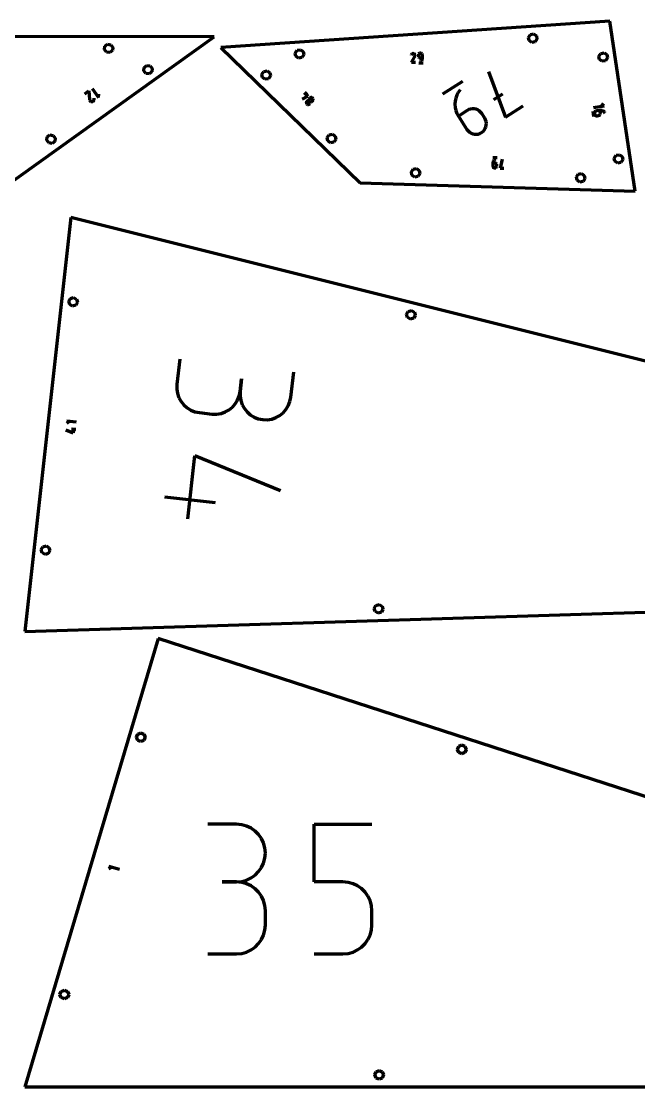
# Model space of a CAD drawing. Header units: inches. Extents: x -100 to 100, y -100 to -26.
# Drawn here: x -22.77 to -11.27, y -84.78 to -64.93 of the extents above; entities that cross this region are included whole.
import ezdxf

# ---------------------------------------------------------------- set-up
doc = ezdxf.new("R2010")
doc.units = ezdxf.units.IN
doc.header["$MEASUREMENT"] = 0
for name, color, linetype, lineweight in [('annotation', 7, 'Continuous', 0), ('boundary', 7, 'Continuous', 0), ('hole', 7, 'Continuous', 0)]:
    doc.layers.add(name, color=color, linetype=linetype, lineweight=lineweight)

msp = doc.modelspace()

# ---------------------------------------------------------------- linework, layer by layer
at = {"layer": 'annotation', "color": 1, "lineweight": 70}
for p, q in [((-15.502076, -65.555564), (-15.506287, -65.565167)), ((-15.498605, -65.549863), (-15.502076, -65.555564)), ((-15.494306, -65.54501), (-15.498605, -65.549863)), ((-15.497088, -65.7033), (-15.436408, -65.589149)), ((-15.423433, -65.698339), (-15.497088, -65.7033)), ((-15.489318, -65.541051), (-15.494306, -65.54501)), ((-15.483777, -65.53803), (-15.489318, -65.541051)), ((-15.477822, -65.535995), (-15.483777, -65.53803)), ((-15.471591, -65.53499), (-15.477822, -65.535995)), ((-15.46522, -65.535062), (-15.471591, -65.53499)), ((-15.458847, -65.536257), (-15.46522, -65.535062)), ((-15.45261, -65.538619), (-15.458847, -65.536257)), ((-15.44694, -65.542097), (-15.45261, -65.538619)), ((-15.45261, -65.538619), (-15.45261, -65.538619)), ((-15.442104, -65.546404), (-15.44694, -65.542097)), ((-15.438154, -65.5514), (-15.442104, -65.546404)), ((-15.435139, -65.556947), (-15.438154, -65.5514)), ((-15.436408, -65.589149), (-15.436334, -65.589043)), ((-15.436408, -65.589149), (-15.436408, -65.589149)), ((-15.436334, -65.589043), (-15.436263, -65.588936)), ((-15.436263, -65.588936), (-15.436194, -65.588828)), ((-15.436194, -65.588828), (-15.436129, -65.588717)), ((-15.436129, -65.588717), (-15.436065, -65.588603)), ((-15.436065, -65.588603), (-15.436003, -65.588485)), ((-15.436003, -65.588485), (-15.435942, -65.588361)), ((-15.435942, -65.588361), (-15.435881, -65.588232)), ((-15.435881, -65.588232), (-15.435821, -65.588096)), ((-15.435821, -65.588096), (-15.433417, -65.581873)), ((-15.435821, -65.588096), (-15.435821, -65.588096)), ((-15.433107, -65.562906), (-15.435139, -65.556947)), ((-15.433417, -65.581873), (-15.432197, -65.575508)), ((-15.43211, -65.56914), (-15.433107, -65.562906)), ((-15.432197, -65.575508), (-15.43211, -65.56914)), ((-15.369778, -65.55852), (-15.369926, -65.565185)), ((-15.369926, -65.565185), (-15.368684, -65.583625)), ((-15.368484, -65.552167), (-15.369778, -65.55852)), ((-15.368684, -65.583625), (-15.368684, -65.583625)), ((-15.368684, -65.583625), (-15.367644, -65.59021)), ((-15.366143, -65.546239), (-15.368484, -65.552167)), ((-15.367644, -65.59021), (-15.36551, -65.596331)), ((-15.362853, -65.540846), (-15.366143, -65.546239)), ((-15.36551, -65.596331), (-15.362395, -65.60189)), ((-15.35871, -65.536101), (-15.362853, -65.540846)), ((-15.362395, -65.60189), (-15.358411, -65.606791)), ((-15.353814, -65.532115), (-15.35871, -65.536101)), ((-15.358411, -65.606791), (-15.35367, -65.610937)), ((-15.348262, -65.528999), (-15.353814, -65.532115)), ((-15.35367, -65.610937), (-15.348284, -65.614229)), ((-15.348284, -65.614229), (-15.342364, -65.61657)), ((-15.342153, -65.526865), (-15.348262, -65.528999)), ((-15.342842, -65.692909), (-15.332575, -65.688276)), ((-15.342842, -65.692909), (-15.342842, -65.692909)), ((-15.342364, -65.61657), (-15.336024, -65.617864)), ((-15.335583, -65.525826), (-15.342153, -65.526865)), ((-15.336024, -65.617864), (-15.329374, -65.618014)), ((-15.328919, -65.525974), (-15.335583, -65.525826)), ((-15.335583, -65.525826), (-15.335583, -65.525826)), ((-15.332575, -65.688276), (-15.323266, -65.68232)), ((-15.329374, -65.618014), (-15.292547, -65.615533)), ((-15.322572, -65.527269), (-15.328919, -65.525974)), ((-15.323266, -65.68232), (-15.315005, -65.675184)), ((-15.31665, -65.529612), (-15.322572, -65.527269)), ((-15.311265, -65.532905), (-15.31665, -65.529612)), ((-15.315005, -65.675184), (-15.307884, -65.66701)), ((-15.306528, -65.537053), (-15.311265, -65.532905)), ((-15.307884, -65.66701), (-15.301993, -65.657939)), ((-15.30255, -65.541956), (-15.306528, -65.537053)), ((-15.29944, -65.547517), (-15.30255, -65.541956)), ((-15.301993, -65.657939), (-15.297423, -65.648115)), ((-15.297311, -65.553639), (-15.29944, -65.547517)), ((-15.297423, -65.648115), (-15.294265, -65.637677)), ((-15.296272, -65.560225), (-15.297311, -65.553639)), ((-15.292547, -65.615533), (-15.296272, -65.560225)), ((-15.296272, -65.560225), (-15.296272, -65.560225)), ((-15.294265, -65.637677), (-15.292609, -65.62677)), ((-15.292609, -65.62677), (-15.292547, -65.615533)), ((-15.364446, -65.715189), (-15.281525, -65.709604)), ((-14.066447, -65.871012), (-13.75041, -66.719721)), ((-14.549037, -66.052203), (-14.919931, -66.292676)), ((-21.580521, -66.283105), (-21.507697, -66.231005)), ((-21.507697, -66.231005), (-21.497486, -66.387478)), ((-21.446199, -66.18701), (-21.328889, -66.350983)), ((-21.328889, -66.350983), (-21.318523, -66.28844)), ((-17.448706, -66.258944), (-17.496024, -66.307586)), ((-17.49062, -66.265559), (-17.429808, -66.324718)), ((-14.627519, -66.259723), (-14.655373, -66.311484)), ((-14.591795, -66.211627), (-14.627519, -66.259723)), ((-14.591795, -66.211627), (-14.591795, -66.211627)), ((-13.964582, -66.389391), (-13.799673, -66.282471)), ((-21.497501, -66.387791), (-21.497502, -66.387946)), ((-21.497502, -66.387946), (-21.4975, -66.388103)), ((-21.497496, -66.387636), (-21.497501, -66.387791)), ((-21.4975, -66.388103), (-21.497493, -66.388261)), ((-21.497486, -66.387478), (-21.497496, -66.387636)), ((-21.497493, -66.388261), (-21.497481, -66.388423)), ((-21.497486, -66.387478), (-21.497486, -66.387478)), ((-21.497481, -66.388423), (-21.497466, -66.388589)), ((-21.497466, -66.388589), (-21.497445, -66.388761)), ((-21.497445, -66.388761), (-21.497421, -66.388939)), ((-21.497421, -66.388939), (-21.497421, -66.388939)), ((-21.497421, -66.388939), (-21.495931, -66.396893)), ((-21.495931, -66.396893), (-21.49313, -66.404238)), ((-21.49313, -66.404238), (-21.489158, -66.410863)), ((-21.489158, -66.410863), (-21.484153, -66.416658)), ((-21.484153, -66.416658), (-21.478256, -66.421511)), ((-21.478256, -66.421511), (-21.471606, -66.42531)), ((-21.471606, -66.42531), (-21.464344, -66.427945)), ((-21.464344, -66.427945), (-21.456609, -66.429303)), ((-21.456609, -66.429303), (-21.44854, -66.429275)), ((-21.44854, -66.429275), (-21.440599, -66.427734)), ((-21.44854, -66.429275), (-21.44854, -66.429275)), ((-21.440599, -66.427734), (-21.433262, -66.424901)), ((-21.433262, -66.424901), (-21.426643, -66.420912)), ((-21.426643, -66.420912), (-21.420855, -66.4159)), ((-21.420855, -66.4159), (-21.416009, -66.410002)), ((-21.416009, -66.410002), (-21.41222, -66.403352)), ((-21.41222, -66.403352), (-21.409599, -66.396085)), ((-21.408315, -66.38024), (-21.410096, -66.367647)), ((-21.409599, -66.396085), (-21.40826, -66.388336)), ((-21.40826, -66.388336), (-21.408315, -66.38024)), ((-17.429808, -66.324718), (-17.536952, -66.386266)), ((-17.456421, -66.4409), (-17.457318, -66.446627)), ((-17.457318, -66.446627), (-17.457236, -66.45241)), ((-17.457236, -66.45241), (-17.456176, -66.458113)), ((-17.454543, -66.435366), (-17.456421, -66.4409)), ((-17.456176, -66.458113), (-17.45414, -66.463599)), ((-17.451682, -66.430163), (-17.454543, -66.435366)), ((-17.45414, -66.463599), (-17.451128, -66.468731)), ((-17.447838, -66.425426), (-17.451682, -66.430163)), ((-17.451128, -66.468731), (-17.447143, -66.473372)), ((-17.443189, -66.421432), (-17.447838, -66.425426)), ((-17.447838, -66.425426), (-17.447838, -66.425426)), ((-17.447143, -66.473372), (-17.447143, -66.473372)), ((-17.447143, -66.473372), (-17.442394, -66.477227)), ((-17.43805, -66.418414), (-17.443189, -66.421432)), ((-17.442394, -66.477227), (-17.437181, -66.480096)), ((-17.432558, -66.416373), (-17.43805, -66.418414)), ((-17.437181, -66.480096), (-17.431642, -66.48198)), ((-17.426849, -66.41531), (-17.432558, -66.416373)), ((-17.431642, -66.48198), (-17.425912, -66.482883)), ((-17.421059, -66.415228), (-17.426849, -66.41531)), ((-17.425912, -66.482883), (-17.420128, -66.482805)), ((-17.415325, -66.416127), (-17.421059, -66.415228)), ((-17.420128, -66.482805), (-17.414428, -66.48175)), ((-17.409784, -66.418009), (-17.415325, -66.416127)), ((-17.414428, -66.48175), (-17.408948, -66.47972)), ((-17.409087, -66.392243), (-17.409992, -66.397977)), ((-17.409992, -66.397977), (-17.409914, -66.403765)), ((-17.409914, -66.403765), (-17.408857, -66.409471)), ((-17.404572, -66.420876), (-17.409784, -66.418009)), ((-17.407198, -66.386698), (-17.409087, -66.392243)), ((-17.408948, -66.47972), (-17.403825, -66.476718)), ((-17.408857, -66.409471), (-17.406821, -66.414958)), ((-17.404323, -66.381479), (-17.407198, -66.386698)), ((-17.406821, -66.414958), (-17.40381, -66.420089)), ((-17.399824, -66.42473), (-17.404572, -66.420876)), ((-17.400459, -66.376722), (-17.404323, -66.381479)), ((-17.403825, -66.476718), (-17.399196, -66.472745)), ((-17.40381, -66.420089), (-17.399824, -66.42473)), ((-17.388673, -66.364606), (-17.400459, -66.376722)), ((-17.400459, -66.376722), (-17.400459, -66.376722)), ((-17.399824, -66.42473), (-17.399824, -66.42473)), ((-17.399824, -66.42473), (-17.395076, -66.428585)), ((-17.395841, -66.429369), (-17.399824, -66.42473)), ((-17.399824, -66.42473), (-17.399824, -66.42473)), ((-17.399196, -66.472745), (-17.395333, -66.467987)), ((-17.399196, -66.472745), (-17.399196, -66.472745)), ((-17.392832, -66.4345), (-17.395841, -66.429369)), ((-17.395333, -66.467987), (-17.392457, -66.462767)), ((-17.395076, -66.428585), (-17.389862, -66.431454)), ((-17.390797, -66.439988), (-17.392832, -66.4345)), ((-17.392457, -66.462767), (-17.390568, -66.457221)), ((-17.38974, -66.445695), (-17.390797, -66.439988)), ((-17.390568, -66.457221), (-17.389663, -66.451484)), ((-17.389862, -66.431454), (-17.384321, -66.433336)), ((-17.389663, -66.451484), (-17.38974, -66.445695)), ((-17.384026, -66.360615), (-17.388673, -66.364606)), ((-17.384321, -66.433336), (-17.378588, -66.434235)), ((-17.378894, -66.357604), (-17.384026, -66.360615)), ((-17.37341, -66.355571), (-17.378894, -66.357604)), ((-17.378588, -66.434235), (-17.372799, -66.434153)), ((-17.367712, -66.35452), (-17.37341, -66.355571)), ((-17.372799, -66.434153), (-17.367091, -66.43309)), ((-17.361933, -66.354448), (-17.367712, -66.35452)), ((-17.367091, -66.43309), (-17.361601, -66.431049)), ((-17.35621, -66.355358), (-17.361933, -66.354448)), ((-17.361601, -66.431049), (-17.356464, -66.428032)), ((-17.356464, -66.428032), (-17.351818, -66.424041)), ((-17.350677, -66.35725), (-17.35621, -66.355358)), ((-17.351818, -66.424041), (-17.340031, -66.411925)), ((-17.345471, -66.360123), (-17.350677, -66.35725)), ((-17.340726, -66.363979), (-17.345471, -66.360123)), ((-17.336741, -66.368616), (-17.340726, -66.363979)), ((-17.340726, -66.363979), (-17.340726, -66.363979)), ((-17.340031, -66.411925), (-17.33617, -66.40717)), ((-17.340031, -66.411925), (-17.340031, -66.411925)), ((-17.333725, -66.373741), (-17.336741, -66.368616)), ((-17.33617, -66.40717), (-17.333301, -66.401956)), ((-17.331682, -66.379219), (-17.333725, -66.373741)), ((-17.333301, -66.401956), (-17.331421, -66.396419)), ((-17.330614, -66.384915), (-17.331682, -66.379219)), ((-17.331421, -66.396419), (-17.330526, -66.390693)), ((-17.330526, -66.390693), (-17.330614, -66.384915)), ((-14.687247, -66.422424), (-14.691158, -66.479815)), ((-14.691158, -66.479815), (-14.686978, -66.537294)), ((-14.6753, -66.366015), (-14.687247, -66.422424)), ((-14.655373, -66.311484), (-14.6753, -66.366015)), ((-11.910327, -66.505938), (-11.961354, -66.468301)), ((-14.686978, -66.537294), (-14.674654, -66.593967)), ((-14.674654, -66.593967), (-14.654129, -66.64894)), ((-14.654129, -66.64894), (-14.625349, -66.701318)), ((-14.460626, -66.594518), (-14.625349, -66.701318)), ((-14.429338, -66.578008), (-14.460626, -66.594518)), ((-14.396525, -66.567618), (-14.429338, -66.578008)), ((-14.362959, -66.563187), (-14.396525, -66.567618)), ((-14.329412, -66.564551), (-14.362959, -66.563187)), ((-14.296656, -66.571549), (-14.329412, -66.564551)), ((-14.265463, -66.584018), (-14.296656, -66.571549)), ((-14.236605, -66.601795), (-14.265463, -66.584018)), ((-14.210855, -66.624719), (-14.236605, -66.601795)), ((-14.188983, -66.652627), (-14.210855, -66.624719)), ((-14.135507, -66.735105), (-14.188983, -66.652627)), ((-14.188983, -66.652627), (-14.188983, -66.652627)), ((-13.75041, -66.719721), (-13.420545, -66.50585)), ((-12.124195, -66.609), (-12.109154, -66.708694)), ((-12.109715, -66.536021), (-11.910327, -66.505938)), ((-12.091309, -66.639212), (-12.09224, -66.647007)), ((-12.09224, -66.647007), (-12.091755, -66.655061)), ((-12.091755, -66.655061), (-12.091755, -66.655061)), ((-12.091755, -66.655061), (-12.089839, -66.662917)), ((-12.089069, -66.631821), (-12.091309, -66.639212)), ((-12.089839, -66.662917), (-12.086649, -66.670099)), ((-12.085628, -66.62498), (-12.089069, -66.631821)), ((-12.086649, -66.670099), (-12.082328, -66.676503)), ((-12.08109, -66.618834), (-12.085628, -66.62498)), ((-12.082328, -66.676503), (-12.077022, -66.682022)), ((-12.075563, -66.613527), (-12.08109, -66.618834)), ((-12.077022, -66.682022), (-12.070873, -66.686551)), ((-12.069153, -66.609205), (-12.075563, -66.613527)), ((-12.070873, -66.686551), (-12.064028, -66.689984)), ((-12.061966, -66.606014), (-12.069153, -66.609205)), ((-12.064028, -66.689984), (-12.056629, -66.692215)), ((-12.054109, -66.604097), (-12.061966, -66.606014)), ((-12.056629, -66.692215), (-12.048821, -66.693139)), ((-11.987838, -66.594099), (-12.054109, -66.604097)), ((-12.054109, -66.604097), (-12.054109, -66.604097)), ((-12.048821, -66.693139), (-12.040748, -66.69265)), ((-12.040748, -66.69265), (-12.018692, -66.689322)), ((-12.018692, -66.689322), (-12.010838, -66.687408)), ((-12.018692, -66.689322), (-12.018692, -66.689322)), ((-12.010838, -66.687408), (-12.003661, -66.684223)), ((-12.003661, -66.684223), (-11.997264, -66.679911)), ((-11.997264, -66.679911), (-11.991754, -66.674614)), ((-11.991754, -66.674614), (-11.987234, -66.668475)), ((-11.974213, -66.593046), (-11.987838, -66.594099)), ((-11.981158, -66.638375), (-11.987838, -66.594099)), ((-11.987234, -66.668475), (-11.98381, -66.661639)), ((-11.98381, -66.661639), (-11.981586, -66.654248)), ((-11.981586, -66.654248), (-11.980667, -66.646446)), ((-11.980667, -66.646446), (-11.981158, -66.638375)), ((-11.960832, -66.593954), (-11.974213, -66.593046)), ((-11.947875, -66.596727), (-11.960832, -66.593954)), ((-11.935519, -66.601271), (-11.947875, -66.596727)), ((-11.923943, -66.60749), (-11.935519, -66.601271)), ((-11.913326, -66.615289), (-11.923943, -66.60749)), ((-11.903846, -66.624572), (-11.913326, -66.615289)), ((-11.895682, -66.635245), (-11.903846, -66.624572)), ((-11.889013, -66.647211), (-11.895682, -66.635245)), ((-11.889013, -66.647211), (-11.889013, -66.647211)), ((-14.625349, -66.701318), (-14.464953, -66.948705)), ((-14.118953, -66.766463), (-14.135507, -66.735105)), ((-14.108531, -66.799331), (-14.118953, -66.766463)), ((-14.112388, -66.899279), (-14.105414, -66.866511)), ((-14.104073, -66.832938), (-14.108531, -66.799331)), ((-14.105414, -66.866511), (-14.104073, -66.832938)), ((-14.464953, -66.948705), (-14.464953, -66.948705)), ((-14.464953, -66.948705), (-14.443088, -66.976619)), ((-14.443088, -66.976619), (-14.417353, -66.99956)), ((-14.417353, -66.99956), (-14.388516, -67.01736)), ((-14.388516, -67.01736), (-14.357344, -67.029852)), ((-14.357344, -67.029852), (-14.324602, -67.03687)), ((-14.324602, -67.03687), (-14.291058, -67.038247)), ((-14.291058, -67.038247), (-14.257478, -67.033815)), ((-14.257478, -67.033815), (-14.22463, -67.023409)), ((-14.22463, -67.023409), (-14.19328, -67.00686)), ((-14.19328, -67.00686), (-14.16544, -66.985032)), ((-14.19328, -67.00686), (-14.19328, -67.00686)), ((-14.16544, -66.985032), (-14.142567, -66.959311)), ((-14.142567, -66.959311), (-14.124827, -66.930469)), ((-14.124827, -66.930469), (-14.112388, -66.899279)), ((-13.90159, -67.479286), (-13.984635, -67.476812)), ((-13.982779, -67.571477), (-13.984429, -67.626869)), ((-13.984429, -67.626869), (-13.984429, -67.626869)), ((-13.984429, -67.626869), (-13.984032, -67.633521)), ((-13.984032, -67.633521), (-13.982506, -67.639819)), ((-13.981629, -67.560303), (-13.982779, -67.571477)), ((-13.945897, -67.572576), (-13.982779, -67.571477)), ((-13.982506, -67.639819), (-13.979951, -67.645653)), ((-13.978925, -67.549611), (-13.981629, -67.560303)), ((-13.979951, -67.645653), (-13.976468, -67.650917)), ((-13.974772, -67.539532), (-13.978925, -67.549611)), ((-13.976468, -67.650917), (-13.972156, -67.655502)), ((-13.969274, -67.530199), (-13.974772, -67.539532)), ((-13.972156, -67.655502), (-13.967117, -67.659301)), ((-13.962534, -67.521745), (-13.969274, -67.530199)), ((-13.967117, -67.659301), (-13.961453, -67.662206)), ((-13.954657, -67.514302), (-13.962534, -67.521745)), ((-13.961453, -67.662206), (-13.955262, -67.664108)), ((-13.955262, -67.664108), (-13.948646, -67.664901)), ((-13.945747, -67.508002), (-13.954657, -67.514302)), ((-13.948646, -67.664901), (-13.942009, -67.664503)), ((-13.948646, -67.664901), (-13.948646, -67.664901)), ((-13.939295, -67.573368), (-13.945897, -67.572576)), ((-13.935907, -67.502977), (-13.945747, -67.508002)), ((-13.942009, -67.664503), (-13.935723, -67.662972)), ((-13.933111, -67.57527), (-13.939295, -67.573368)), ((-13.925243, -67.499361), (-13.935907, -67.502977)), ((-13.935723, -67.662972), (-13.929898, -67.660409)), ((-13.927448, -67.578173), (-13.933111, -67.57527)), ((-13.929898, -67.660409), (-13.92464, -67.656917)), ((-13.922408, -67.58197), (-13.927448, -67.578173)), ((-13.925243, -67.499361), (-13.925243, -67.499361)), ((-13.92464, -67.656917), (-13.920059, -67.652597)), ((-13.918092, -67.586554), (-13.922408, -67.58197)), ((-13.920059, -67.652597), (-13.916263, -67.64755)), ((-13.914603, -67.591816), (-13.918092, -67.586554)), ((-13.916263, -67.64755), (-13.913359, -67.641878)), ((-13.912042, -67.597649), (-13.914603, -67.591816)), ((-13.913359, -67.641878), (-13.911457, -67.635683)), ((-13.910512, -67.603946), (-13.912042, -67.597649)), ((-13.911457, -67.635683), (-13.910664, -67.629065)), ((-13.910664, -67.629065), (-13.910114, -67.610598)), ((-13.910114, -67.610598), (-13.910512, -67.603946)), ((-13.910114, -67.610598), (-13.910114, -67.610598)), ((-13.807615, -67.502864), (-13.849485, -67.667855)), ((-13.849485, -67.667855), (-13.775627, -67.670054)), ((-13.847282, -67.593892), (-13.810359, -67.594992)), ((-19.815001, -71.228372), (-19.867402, -71.700173)), ((-18.6889, -71.831064), (-18.662662, -71.594831)), ((-18.662662, -71.594831), (-18.6889, -71.831064)), ((-17.745298, -71.935867), (-17.692897, -71.464066)), ((-19.867402, -71.700173), (-19.869214, -71.785873)), ((-19.869214, -71.785873), (-19.856144, -71.868155)), ((-19.867402, -71.700173), (-19.867402, -71.700173)), ((-18.70594, -71.915073), (-18.6889, -71.831064)), ((-18.6889, -71.831064), (-18.690706, -71.916765)), ((-18.6889, -71.831064), (-18.6889, -71.831064)), ((-19.856144, -71.868155), (-19.829391, -71.945541)), ((-19.829391, -71.945541), (-19.790153, -72.016553)), ((-19.790153, -72.016553), (-19.739629, -72.079715)), ((-18.779854, -72.062108), (-18.736758, -71.99248)), ((-18.736758, -71.99248), (-18.70594, -71.915073)), ((-18.690706, -71.916765), (-18.677612, -71.999049)), ((-18.677612, -71.999049), (-18.650809, -72.076441)), ((-17.793156, -72.097282), (-17.762339, -72.019875)), ((-17.762339, -72.019875), (-17.745298, -71.935867)), ((-19.739629, -72.079715), (-19.67902, -72.133548)), ((-19.67902, -72.133548), (-19.609524, -72.176575)), ((-19.609524, -72.176575), (-19.532341, -72.207318)), ((-19.532341, -72.207318), (-19.448668, -72.224301)), ((-19.448668, -72.224301), (-19.212435, -72.250538)), ((-19.212435, -72.250538), (-19.212435, -72.250538)), ((-19.212435, -72.250538), (-19.127111, -72.252326)), ((-19.127111, -72.252326), (-19.045081, -72.239265)), ((-19.045081, -72.239265), (-18.967843, -72.212536)), ((-18.967843, -72.212536), (-18.896894, -72.173314)), ((-18.896894, -72.173314), (-18.833732, -72.122779)), ((-18.833732, -72.122779), (-18.779854, -72.062108)), ((-18.650809, -72.076441), (-18.611489, -72.147463)), ((-18.611489, -72.147463), (-18.560844, -72.210638)), ((-18.560844, -72.210638), (-18.500064, -72.26449)), ((-17.953293, -72.278116), (-17.890131, -72.227581)), ((-17.890131, -72.227581), (-17.836253, -72.16691)), ((-17.836253, -72.16691), (-17.793156, -72.097282)), ((-21.737415, -72.402321), (-21.918504, -72.382208)), ((-21.918504, -72.382208), (-21.882705, -72.426939)), ((-18.500064, -72.26449), (-18.430341, -72.307542)), ((-18.430341, -72.307542), (-18.352867, -72.338318)), ((-18.352867, -72.338318), (-18.268834, -72.35534)), ((-18.268834, -72.35534), (-18.268834, -72.35534)), ((-18.268834, -72.35534), (-18.183509, -72.357128)), ((-18.183509, -72.357128), (-18.10148, -72.344068)), ((-18.10148, -72.344068), (-18.024241, -72.317338)), ((-18.024241, -72.317338), (-17.953293, -72.278116)), ((-21.800855, -72.606572), (-21.937226, -72.550774)), ((-21.752776, -72.540633), (-21.833202, -72.531701)), ((-21.789687, -72.506022), (-21.800855, -72.606572)), ((-19.667051, -74.200866), (-19.536026, -73.021165)), ((-19.536026, -73.021165), (-17.936052, -73.675814)), ((-20.10011, -73.794789), (-19.156509, -73.899591)), ((-18.755869, -79.893529), (-19.293028, -79.893529)), ((-18.65926, -79.9022), (-18.755869, -79.893529)), ((-18.568354, -79.92719), (-18.65926, -79.9022)), ((-18.484663, -79.966962), (-18.568354, -79.92719)), ((-18.409699, -80.019977), (-18.484663, -79.966962)), ((-17.311599, -80.967923), (-17.311599, -79.890723)), ((-17.311599, -79.890723), (-16.237281, -79.890723)), ((-18.344975, -80.084701), (-18.409699, -80.019977)), ((-18.292002, -80.159594), (-18.344975, -80.084701)), ((-18.252292, -80.243122), (-18.292002, -80.159594)), ((-18.227357, -80.333746), (-18.252292, -80.243122)), ((-18.21871, -80.42993), (-18.227357, -80.333746)), ((-18.252292, -80.617541), (-18.227357, -80.526565)), ((-18.227357, -80.526565), (-18.21871, -80.42993)), ((-18.21871, -80.42993), (-18.21871, -80.42993)), ((-20.934392, -80.739144), (-21.135685, -80.679303)), ((-21.135685, -80.679303), (-21.104226, -80.73736)), ((-18.409699, -80.841266), (-18.344975, -80.776416)), ((-18.344975, -80.776416), (-18.292002, -80.701333)), ((-18.292002, -80.701333), (-18.252292, -80.617541)), ((-18.755869, -80.967848), (-19.024828, -80.967848)), ((-19.024828, -80.967848), (-18.755869, -80.967848)), ((-18.755869, -80.967848), (-18.65926, -80.959174)), ((-18.65926, -80.976519), (-18.755869, -80.967848)), ((-18.755869, -80.967848), (-18.755869, -80.967848)), ((-18.65926, -80.959174), (-18.568354, -80.93417)), ((-18.568354, -81.001509), (-18.65926, -80.976519)), ((-18.568354, -80.93417), (-18.484663, -80.894359)), ((-18.484663, -80.894359), (-18.409699, -80.841266)), ((-16.77444, -80.967923), (-17.311599, -80.967923)), ((-16.67799, -80.976545), (-16.77444, -80.967923)), ((-16.587169, -81.00141), (-16.67799, -80.976545)), ((-18.484663, -81.04128), (-18.568354, -81.001509)), ((-18.409699, -81.094296), (-18.484663, -81.04128)), ((-18.344975, -81.159019), (-18.409699, -81.094296)), ((-18.292002, -81.233913), (-18.344975, -81.159019)), ((-16.503503, -81.041019), (-16.587169, -81.00141)), ((-16.42852, -81.093872), (-16.503503, -81.041019)), ((-16.363746, -81.158471), (-16.42852, -81.093872)), ((-16.310708, -81.233315), (-16.363746, -81.158471)), ((-18.252292, -81.31744), (-18.292002, -81.233913)), ((-18.227357, -81.408064), (-18.252292, -81.31744)), ((-16.270933, -81.316904), (-16.310708, -81.233315)), ((-16.245948, -81.407741), (-16.270933, -81.316904)), ((-18.21871, -81.504248), (-18.227357, -81.408064)), ((-18.21871, -81.773207), (-18.21871, -81.504248)), ((-18.21871, -81.504248), (-18.21871, -81.504248)), ((-16.237281, -81.504324), (-16.245948, -81.407741)), ((-16.237281, -81.771918), (-16.237281, -81.504324)), ((-16.237281, -81.504324), (-16.237281, -81.504324)), ((-18.227357, -81.869431), (-18.21871, -81.773207)), ((-16.245953, -81.868548), (-16.237281, -81.771918)), ((-18.292002, -82.04361), (-18.252292, -81.960076)), ((-18.252292, -81.960076), (-18.227357, -81.869431)), ((-16.310741, -82.043281), (-16.27095, -81.95951)), ((-16.27095, -81.95951), (-16.245953, -81.868548)), ((-18.409699, -82.18321), (-18.344975, -82.118499)), ((-18.344975, -82.118499), (-18.292002, -82.04361)), ((-16.428582, -82.183166), (-16.363796, -82.118341)), ((-16.363796, -82.118341), (-16.310741, -82.043281)), ((-19.293028, -82.309608), (-18.755869, -82.309608)), ((-18.755869, -82.309608), (-18.65926, -82.300942)), ((-18.755869, -82.309608), (-18.755869, -82.309608)), ((-18.65926, -82.300942), (-18.568354, -82.275964)), ((-18.568354, -82.275964), (-18.484663, -82.236209)), ((-18.484663, -82.236209), (-18.409699, -82.18321)), ((-17.311599, -82.309684), (-16.77444, -82.309684)), ((-16.77444, -82.309684), (-16.67803, -82.301016)), ((-16.77444, -82.309684), (-16.77444, -82.309684)), ((-16.67803, -82.301016), (-16.58723, -82.276025)), ((-16.58723, -82.276025), (-16.503571, -82.236234)), ((-16.503571, -82.236234), (-16.428582, -82.183166))]:
    msp.add_line(p, q, dxfattribs=at)
at = {"layer": 'boundary', "color": 5, "lineweight": 70}
for p, q in [((-11.807155, -64.932984), (-19.047449, -65.420635)), ((-11.32972, -68.097473), (-11.807155, -64.932984)), ((-19.172449, -65.222205), (-28.105417, -65.211916)), ((-23.191437, -68.097473), (-19.172449, -65.222205)), ((-19.047449, -65.420635), (-16.452594, -67.944904)), ((-16.452594, -67.944904), (-11.32972, -68.097473)), ((-21.846016, -68.591523), (-22.702732, -76.3051)), ((5.487634, -75.42428), (-21.846016, -68.591523)), ((-22.702732, -76.3051), (5.487634, -75.42428)), ((-20.21936, -76.4301), (-22.702732, -84.783723)), ((5.501391, -84.783723), (-20.21936, -76.4301)), ((-22.702732, -84.783723), (5.501391, -84.783723))]:
    msp.add_line(p, q, dxfattribs=at)
at = {"layer": 'hole', "color": 5, "lineweight": 70}
for p, q in [((-13.319907, -65.231833), (-13.284677, -65.180654)), ((-13.308629, -65.292933), (-13.319907, -65.231833)), ((-13.257451, -65.328162), (-13.308629, -65.292933)), ((-13.284677, -65.180654), (-13.223577, -65.169376)), ((-13.223577, -65.169376), (-13.172399, -65.204606)), ((-13.161121, -65.265706), (-13.196351, -65.316885)), ((-13.172399, -65.204606), (-13.161121, -65.265706)), ((-21.217753, -65.459123), (-21.209189, -65.397584)), ((-21.180293, -65.508693), (-21.217753, -65.459123)), ((-21.209189, -65.397584), (-21.159619, -65.360124)), ((-21.159619, -65.360124), (-21.09808, -65.368687)), ((-21.069184, -65.479796), (-21.118754, -65.517256)), ((-21.09808, -65.368687), (-21.060621, -65.418257)), ((-21.060621, -65.418257), (-21.069184, -65.479796)), ((-17.664083, -65.524424), (-17.628854, -65.473245)), ((-17.628854, -65.473245), (-17.567754, -65.461967)), ((-17.567754, -65.461967), (-17.516575, -65.497197)), ((-17.516575, -65.497197), (-17.505297, -65.558297)), ((-13.196351, -65.316885), (-13.257451, -65.328162)), ((-21.118754, -65.517256), (-21.180293, -65.508693)), ((-17.652806, -65.585524), (-17.664083, -65.524424)), ((-17.601627, -65.620753), (-17.652806, -65.585524)), ((-17.540527, -65.609476), (-17.601627, -65.620753)), ((-17.505297, -65.558297), (-17.540527, -65.609476)), ((-12.007363, -65.581579), (-11.972134, -65.5304)), ((-11.996086, -65.642679), (-12.007363, -65.581579)), ((-11.944907, -65.677909), (-11.996086, -65.642679)), ((-11.972134, -65.5304), (-11.911034, -65.519123)), ((-11.883807, -65.666631), (-11.944907, -65.677909)), ((-11.911034, -65.519123), (-11.859855, -65.554352)), ((-11.848577, -65.615452), (-11.883807, -65.666631)), ((-11.859855, -65.554352), (-11.848577, -65.615452)), ((-20.483516, -65.855428), (-20.474953, -65.793889)), ((-20.446057, -65.904998), (-20.483516, -65.855428)), ((-20.474953, -65.793889), (-20.425383, -65.756429)), ((-20.425383, -65.756429), (-20.363844, -65.764993)), ((-20.334948, -65.876102), (-20.384518, -65.913561)), ((-20.363844, -65.764993), (-20.326385, -65.814563)), ((-20.326385, -65.814563), (-20.334948, -65.876102)), ((-18.285052, -65.91741), (-18.249822, -65.866231)), ((-18.249822, -65.866231), (-18.188722, -65.854954)), ((-18.188722, -65.854954), (-18.137543, -65.890183)), ((-18.137543, -65.890183), (-18.126266, -65.951283)), ((-20.384518, -65.913561), (-20.446057, -65.904998)), ((-18.273774, -65.97851), (-18.285052, -65.91741)), ((-18.222595, -66.01374), (-18.273774, -65.97851)), ((-18.161495, -66.002462), (-18.222595, -66.01374)), ((-18.126266, -65.951283), (-18.161495, -66.002462)), ((-22.292061, -67.149299), (-22.283498, -67.08776)), ((-22.283498, -67.08776), (-22.233928, -67.0503)), ((-22.233928, -67.0503), (-22.172389, -67.058863)), ((-22.172389, -67.058863), (-22.134929, -67.108433)), ((-17.068713, -67.100661), (-17.033484, -67.049482)), ((-17.033484, -67.049482), (-16.972384, -67.038205)), ((-16.972384, -67.038205), (-16.921205, -67.073434)), ((-16.921205, -67.073434), (-16.909927, -67.134534)), ((-22.254602, -67.198869), (-22.292061, -67.149299)), ((-22.193063, -67.207432), (-22.254602, -67.198869)), ((-22.143493, -67.169972), (-22.193063, -67.207432)), ((-22.134929, -67.108433), (-22.143493, -67.169972)), ((-17.057436, -67.161761), (-17.068713, -67.100661)), ((-17.006257, -67.196991), (-17.057436, -67.161761)), ((-16.945157, -67.185713), (-17.006257, -67.196991)), ((-16.909927, -67.134534), (-16.945157, -67.185713)), ((-11.720902, -67.480273), (-11.685672, -67.429094)), ((-11.709624, -67.541373), (-11.720902, -67.480273)), ((-11.685672, -67.429094), (-11.624572, -67.417817)), ((-11.624572, -67.417817), (-11.573393, -67.453046)), ((-11.573393, -67.453046), (-11.562116, -67.514146)), ((-15.5009, -67.739828), (-15.465671, -67.68865)), ((-15.465671, -67.68865), (-15.404571, -67.677372)), ((-15.404571, -67.677372), (-15.353392, -67.712602)), ((-11.658445, -67.576603), (-11.709624, -67.541373)), ((-11.597345, -67.565325), (-11.658445, -67.576603)), ((-11.562116, -67.514146), (-11.597345, -67.565325)), ((-15.489623, -67.800928), (-15.5009, -67.739828)), ((-15.438444, -67.836158), (-15.489623, -67.800928)), ((-15.377344, -67.82488), (-15.438444, -67.836158)), ((-15.342114, -67.773702), (-15.377344, -67.82488)), ((-15.353392, -67.712602), (-15.342114, -67.773702)), ((-12.427176, -67.83137), (-12.391946, -67.780191)), ((-12.415898, -67.89247), (-12.427176, -67.83137)), ((-12.391946, -67.780191), (-12.330846, -67.768913)), ((-12.330846, -67.768913), (-12.279667, -67.804143)), ((-12.26839, -67.865243), (-12.303619, -67.916422)), ((-12.279667, -67.804143), (-12.26839, -67.865243)), ((-12.364719, -67.927699), (-12.415898, -67.89247)), ((-12.303619, -67.916422), (-12.364719, -67.927699)), ((-21.88063, -70.149424), (-21.850661, -70.094997)), ((-21.863335, -70.2091), (-21.88063, -70.149424)), ((-21.808907, -70.239068), (-21.863335, -70.2091)), ((-21.850661, -70.094997), (-21.790985, -70.077702)), ((-21.749231, -70.221773), (-21.808907, -70.239068)), ((-21.790985, -70.077702), (-21.736558, -70.10767)), ((-21.719263, -70.167346), (-21.749231, -70.221773)), ((-21.736558, -70.10767), (-21.719263, -70.167346)), ((-15.589034, -70.392307), (-15.559066, -70.33788)), ((-15.571739, -70.451983), (-15.589034, -70.392307)), ((-15.517312, -70.481951), (-15.571739, -70.451983)), ((-15.559066, -70.33788), (-15.49939, -70.320585)), ((-15.457636, -70.464656), (-15.517312, -70.481951)), ((-15.49939, -70.320585), (-15.444963, -70.350553)), ((-15.427667, -70.410229), (-15.457636, -70.464656)), ((-15.444963, -70.350553), (-15.427667, -70.410229)), ((-22.394659, -74.77757), (-22.364691, -74.723143)), ((-22.377364, -74.837247), (-22.394659, -74.77757)), ((-22.322937, -74.867215), (-22.377364, -74.837247)), ((-22.364691, -74.723143), (-22.305015, -74.705848)), ((-22.305015, -74.705848), (-22.250588, -74.735816)), ((-22.233293, -74.795493), (-22.263261, -74.84992)), ((-22.250588, -74.735816), (-22.233293, -74.795493)), ((-22.263261, -74.84992), (-22.322937, -74.867215)), ((-16.191406, -75.871312), (-16.161438, -75.816884)), ((-16.161438, -75.816884), (-16.101761, -75.799589)), ((-16.101761, -75.799589), (-16.047334, -75.829557)), ((-16.047334, -75.829557), (-16.030039, -75.889234)), ((-16.174111, -75.930988), (-16.191406, -75.871312)), ((-16.119684, -75.960956), (-16.174111, -75.930988)), ((-16.060007, -75.943661), (-16.119684, -75.960956)), ((-16.030039, -75.889234), (-16.060007, -75.943661)), ((-20.596379, -78.215491), (-20.538976, -78.191714)), ((-20.538976, -78.191714), (-20.481574, -78.215491)), ((-20.620155, -78.272894), (-20.596379, -78.215491)), ((-20.596379, -78.330296), (-20.620155, -78.272894)), ((-20.538976, -78.354073), (-20.596379, -78.330296)), ((-20.481574, -78.330296), (-20.538976, -78.354073)), ((-20.481574, -78.215491), (-20.457797, -78.272894)), ((-20.457797, -78.272894), (-20.481574, -78.330296)), ((-14.640949, -78.498228), (-14.617172, -78.440825)), ((-14.617172, -78.55563), (-14.640949, -78.498228)), ((-14.617172, -78.440825), (-14.559769, -78.417048)), ((-14.559769, -78.579407), (-14.617172, -78.55563)), ((-14.559769, -78.417048), (-14.502367, -78.440825)), ((-14.502367, -78.55563), (-14.559769, -78.579407)), ((-14.502367, -78.440825), (-14.47859, -78.498228)), ((-14.47859, -78.498228), (-14.502367, -78.55563)), ((-22.044934, -83.065597), (-22.021157, -83.008195)), ((-22.021157, -83.123), (-22.044934, -83.065597)), ((-22.021157, -83.008195), (-21.963755, -82.984418)), ((-21.963755, -83.146776), (-22.021157, -83.123)), ((-21.963755, -82.984418), (-21.906352, -83.008194)), ((-21.906352, -83.123), (-21.963755, -83.146776)), ((-21.906352, -83.008194), (-21.882576, -83.065597)), ((-21.882576, -83.065597), (-21.906352, -83.123)), ((-16.18185, -84.564973), (-16.158073, -84.50757)), ((-16.158073, -84.50757), (-16.10067, -84.483794)), ((-16.10067, -84.483794), (-16.043268, -84.50757)), ((-16.043268, -84.50757), (-16.019491, -84.564973)), ((-16.158073, -84.622375), (-16.18185, -84.564973)), ((-16.100671, -84.646152), (-16.158073, -84.622375)), ((-16.043268, -84.622375), (-16.100671, -84.646152)), ((-16.019491, -84.564973), (-16.043268, -84.622375))]:
    msp.add_line(p, q, dxfattribs=at)

doc.saveas('drawing.dxf')
